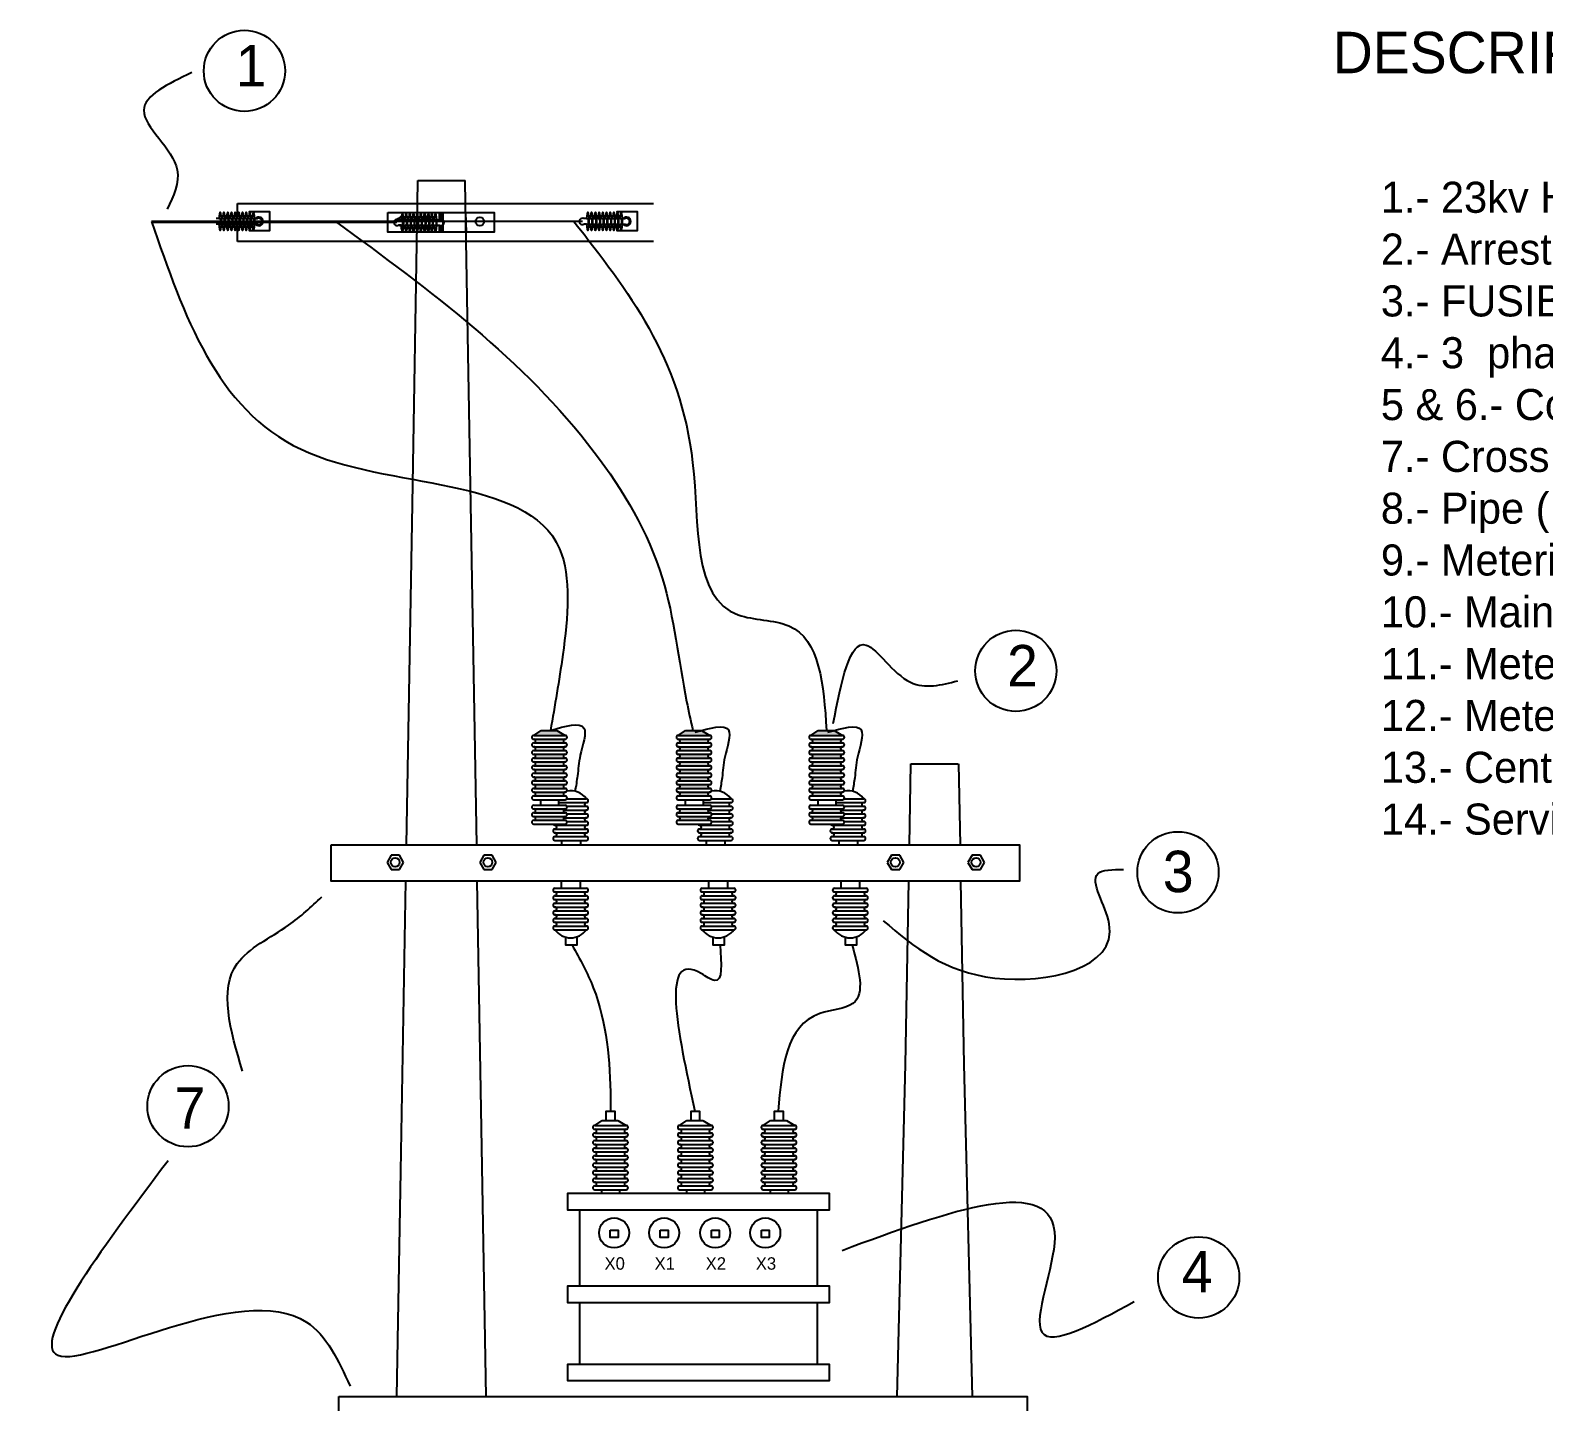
# Model space of a CAD drawing. Header units: inches. Extents: x 27.1 to 125.6, y 4.1 to 75.5.
# Drawn here: x 27.14 to 63.65, y 34.32 to 67.41 of the extents above; entities that cross this region are included whole.
import ezdxf

# ---------------------------------------------------------------- set-up
doc = ezdxf.new("R2010")
doc.units = ezdxf.units.IN
doc.header["$MEASUREMENT"] = 0
doc.linetypes.add('ACAD_ISO07W100', pattern=[3, 0, -3])
doc.layers.add('COTA', color=8, linetype='Continuous')
doc.layers.add('lineas baja tensión', color=80, linetype='ACAD_ISO07W100')
doc.styles.add('fran', font='comic.ttf', dxfattribs={"height": 0.4})

msp = doc.modelspace()

# ---------------------------------------------------------------- hatches: boundary and pattern name
at = {"layer": 'lineas baja tensión', "linetype": 'Continuous'}
h = msp.add_hatch(color=0, dxfattribs=at)
h.paths.add_polyline_path([(40.042, 50.302), (39.281, 50.302, -1), (39.281, 50.211), (40.042, 50.211, -1)])
h.paths.add_polyline_path([(39.84, 50.515), (39.458, 50.515), (39.281, 50.393), (40.042, 50.393)])
h = msp.add_hatch(color=0, dxfattribs=at)
h.paths.add_polyline_path([(43.529, 50.302), (42.768, 50.302, -1), (42.768, 50.211), (43.529, 50.211, -1)])
h.paths.add_polyline_path([(43.328, 50.515), (42.946, 50.515), (42.768, 50.393), (43.529, 50.393)])
h = msp.add_hatch(color=0, dxfattribs=at)
h.paths.add_polyline_path([(46.73, 50.302), (45.969, 50.302, -1), (45.969, 50.211), (46.73, 50.211, -1)])
h.paths.add_polyline_path([(46.528, 50.515), (46.147, 50.515), (45.969, 50.393), (46.73, 50.393)])
h = msp.add_hatch(color=0, dxfattribs=at)
h.paths.add_polyline_path([(40.042, 49.024), (39.281, 49.024, -1), (39.281, 48.933), (40.042, 48.933, -1)])
h.paths.add_polyline_path([(40.042, 49.207), (39.281, 49.207, -1), (39.281, 49.116), (40.042, 49.116, -1)])
h.paths.add_polyline_path([(40.042, 49.389), (39.281, 49.389, -1), (39.281, 49.298), (40.042, 49.298, -1)])
h.paths.add_polyline_path([(40.042, 49.572), (39.281, 49.572, -1), (39.281, 49.481), (40.042, 49.481, -1)])
h.paths.add_polyline_path([(40.042, 49.754), (39.281, 49.754, -1), (39.281, 49.663), (40.042, 49.663, -1)])
h.paths.add_polyline_path([(40.042, 49.937), (39.281, 49.937, -1), (39.281, 49.846), (40.042, 49.846, -1)])
h.paths.add_polyline_path([(40.042, 50.119), (39.281, 50.119, -1), (39.281, 50.028), (40.042, 50.028, -1)])
h.paths.add_polyline_path([(40.042, 48.618), (39.281, 48.618, -1), (39.281, 48.527), (40.042, 48.527, -1)])
h.paths.add_polyline_path([(40.042, 48.436), (39.281, 48.436, -1), (39.281, 48.345), (40.042, 48.345, -1)])
h = msp.add_hatch(color=0, dxfattribs=at)
h.paths.add_polyline_path([(43.529, 49.024), (42.768, 49.024, -1), (42.768, 48.933), (43.529, 48.933, -1)])
h.paths.add_polyline_path([(43.529, 49.207), (42.768, 49.207, -1), (42.768, 49.116), (43.529, 49.116, -1)])
h.paths.add_polyline_path([(43.529, 49.389), (42.768, 49.389, -1), (42.768, 49.298), (43.529, 49.298, -1)])
h.paths.add_polyline_path([(43.529, 49.572), (42.768, 49.572, -1), (42.768, 49.481), (43.529, 49.481, -1)])
h.paths.add_polyline_path([(43.529, 49.754), (42.768, 49.754, -1), (42.768, 49.663), (43.529, 49.663, -1)])
h.paths.add_polyline_path([(43.529, 49.937), (42.768, 49.937, -1), (42.768, 49.846), (43.529, 49.846, -1)])
h.paths.add_polyline_path([(43.529, 50.119), (42.768, 50.119, -1), (42.768, 50.028), (43.529, 50.028, -1)])
h.paths.add_polyline_path([(43.529, 48.618), (42.768, 48.618, -1), (42.768, 48.527), (43.529, 48.527, -1)])
h.paths.add_polyline_path([(43.529, 48.436), (42.768, 48.436, -1), (42.768, 48.345), (43.529, 48.345, -1)])
h = msp.add_hatch(color=0, dxfattribs=at)
h.paths.add_polyline_path([(46.73, 49.024), (45.969, 49.024, -1), (45.969, 48.933), (46.73, 48.933, -1)])
h.paths.add_polyline_path([(46.73, 49.207), (45.969, 49.207, -1), (45.969, 49.116), (46.73, 49.116, -1)])
h.paths.add_polyline_path([(46.73, 49.389), (45.969, 49.389, -1), (45.969, 49.298), (46.73, 49.298, -1)])
h.paths.add_polyline_path([(46.73, 49.572), (45.969, 49.572, -1), (45.969, 49.481), (46.73, 49.481, -1)])
h.paths.add_polyline_path([(46.73, 49.754), (45.969, 49.754, -1), (45.969, 49.663), (46.73, 49.663, -1)])
h.paths.add_polyline_path([(46.73, 49.937), (45.969, 49.937, -1), (45.969, 49.846), (46.73, 49.846, -1)])
h.paths.add_polyline_path([(46.73, 50.119), (45.969, 50.119, -1), (45.969, 50.028), (46.73, 50.028, -1)])
h.paths.add_polyline_path([(46.73, 48.618), (45.969, 48.618, -1), (45.969, 48.527), (46.73, 48.527, -1)])
h.paths.add_polyline_path([(46.73, 48.436), (45.969, 48.436, -1), (45.969, 48.345), (46.73, 48.345, -1)])

# ---------------------------------------------------------------- linework, layer by layer
at = {"layer": 'COTA', "color": 0, "linetype": 'Continuous'}
for centre in [(32.302, 66.427), (50.913, 51.951), (54.825, 47.09), (30.941, 41.446), (55.323, 37.315)]:
    msp.add_circle(centre, 0.98, dxfattribs=at)
for points in [[(31.031, 66.386), (29.874, 65.475), (30.681, 64.038), (30.435, 63.091)], [(46.508, 50.677), (47.302, 52.573), (48.371, 51.676), (49.51, 51.711)], [(47.716, 45.919), (50.407, 44.54), (53.166, 45.85), (52.89, 47.057), (53.511, 47.16)], [(32.254, 42.294), (32.13, 44.888), (33.367, 45.815), (34.17, 46.495)], [(30.461, 40.132), (27.803, 35.437), (33.799, 36.24), (34.85, 34.695)], [(46.72, 37.969), (51.851, 38.278), (51.542, 35.993), (53.768, 36.734)]]:
    msp.add_spline(points, degree=3, dxfattribs=at)
at = {"layer": 'lineas baja tensión', "color": 0, "linetype": 'Continuous'}
for p, q in [((36.478, 63.223), (36.488, 63.781)), ((36.478, 63.223), (36.488, 63.781)), ((36.488, 63.781), (37.629, 63.781)), ((37.638, 63.223), (37.629, 63.781)), ((37.638, 63.223), (37.629, 63.781)), ((32.131, 63.223), (42.171, 63.223)), ((32.131, 62.862), (32.131, 63.223)), ((36.353, 55.969), (36.478, 63.223)), ((37.764, 55.969), (37.638, 63.223)), ((31.687, 62.862), (31.623, 62.862)), ((31.687, 62.862), (31.73, 62.862)), ((31.75, 62.862), (31.82, 62.862)), ((31.839, 62.862), (31.918, 62.862)), ((31.93, 62.862), (32.008, 62.862)), ((32.019, 62.862), (32.092, 62.862)), ((32.108, 62.862), (32.181, 62.862)), ((32.197, 62.862), (32.274, 62.862)), ((32.288, 62.862), (32.364, 62.862)), ((32.377, 62.862), (32.448, 62.862)), ((32.461, 62.862), (32.537, 62.862)), ((32.55, 62.862), (32.614, 62.862)), ((36.082, 62.835), (36.018, 62.835)), ((36.082, 62.835), (36.125, 62.835)), ((36.144, 62.835), (36.214, 62.835)), ((36.233, 62.835), (36.313, 62.835)), ((36.324, 62.835), (36.402, 62.835)), ((36.413, 62.835), (36.486, 62.835)), ((36.471, 62.835), (36.469, 62.703)), ((36.474, 63.006), (36.474, 62.984)), ((36.502, 62.835), (36.576, 62.835)), ((36.591, 62.835), (36.669, 62.835)), ((36.682, 62.835), (36.758, 62.835)), ((36.771, 62.835), (36.843, 62.835)), ((36.856, 62.835), (36.932, 62.835)), ((36.945, 62.835), (37.009, 62.835)), ((36.999, 63.006), (36.999, 62.835)), ((37.045, 63.006), (37.045, 62.845)), ((37.09, 63.006), (37.09, 62.535)), ((37.635, 63.006), (37.648, 62.535)), ((40.558, 62.862), (40.494, 62.862)), ((40.558, 62.862), (40.6, 62.862)), ((40.62, 62.862), (40.69, 62.862)), ((40.709, 62.862), (40.788, 62.862)), ((40.8, 62.862), (40.878, 62.862)), ((40.889, 62.862), (40.962, 62.862)), ((40.978, 62.862), (41.052, 62.862)), ((41.067, 62.862), (41.144, 62.862)), ((41.158, 62.862), (41.234, 62.862)), ((41.247, 62.862), (41.318, 62.862)), ((41.331, 62.862), (41.408, 62.862)), ((41.42, 62.862), (41.484, 62.862)), ((35.983, 62.769), (30.059, 62.769)), ((40.459, 62.795), (30.06, 62.795)), ((31.687, 62.729), (31.623, 62.729)), ((31.687, 62.729), (31.729, 62.729)), ((31.75, 62.729), (31.819, 62.729)), ((31.839, 62.729), (31.917, 62.729)), ((31.93, 62.729), (32.007, 62.729)), ((32.019, 62.729), (32.091, 62.729)), ((32.108, 62.729), (32.181, 62.729)), ((32.131, 62.31), (32.134, 62.729)), ((32.197, 62.729), (32.273, 62.729)), ((32.288, 62.729), (32.363, 62.729)), ((32.377, 62.729), (32.447, 62.729)), ((32.461, 62.729), (32.537, 62.729)), ((32.55, 62.729), (32.614, 62.729)), ((36.082, 62.703), (36.018, 62.703)), ((36.082, 62.703), (36.124, 62.703)), ((36.144, 62.703), (36.213, 62.703)), ((36.233, 62.703), (36.312, 62.703)), ((36.324, 62.703), (36.401, 62.703)), ((36.413, 62.703), (36.486, 62.703)), ((36.467, 62.554), (36.466, 62.535)), ((36.502, 62.703), (36.575, 62.703)), ((36.591, 62.703), (36.668, 62.703)), ((36.682, 62.703), (36.757, 62.703)), ((36.771, 62.703), (36.842, 62.703)), ((36.856, 62.703), (36.931, 62.703)), ((36.945, 62.703), (37.009, 62.703)), ((36.999, 62.703), (36.999, 62.535)), ((37.045, 62.693), (37.045, 62.535)), ((40.557, 62.729), (40.494, 62.729)), ((40.557, 62.729), (40.599, 62.729)), ((40.62, 62.729), (40.689, 62.729)), ((40.709, 62.729), (40.788, 62.729)), ((40.8, 62.729), (40.877, 62.729)), ((40.889, 62.729), (40.961, 62.729)), ((40.978, 62.729), (41.051, 62.729)), ((41.067, 62.729), (41.144, 62.729)), ((41.158, 62.729), (41.233, 62.729)), ((41.247, 62.729), (41.317, 62.729)), ((41.331, 62.729), (41.407, 62.729)), ((41.42, 62.729), (41.484, 62.729)), ((42.171, 62.31), (32.131, 62.31)), ((36.21, 47.75), (36.353, 55.969)), ((37.906, 47.75), (37.764, 55.969)), ((39.281, 50.393), (39.458, 50.515)), ((39.281, 50.393), (40.042, 50.393)), ((39.458, 50.515), (39.84, 50.515)), ((39.84, 50.515), (40.042, 50.393)), ((42.768, 50.393), (42.946, 50.515)), ((42.768, 50.393), (43.529, 50.393)), ((42.946, 50.515), (43.328, 50.515)), ((43.328, 50.515), (43.529, 50.393)), ((45.969, 50.393), (46.147, 50.515)), ((45.969, 50.393), (46.73, 50.393)), ((46.147, 50.515), (46.528, 50.515)), ((46.528, 50.515), (46.73, 50.393)), ((39.281, 50.302), (40.042, 50.302)), ((39.281, 50.211), (40.042, 50.211)), ((39.281, 50.119), (40.042, 50.119)), ((39.281, 50.028), (40.042, 50.028)), ((42.768, 50.302), (43.529, 50.302)), ((42.768, 50.211), (43.529, 50.211)), ((42.768, 50.119), (43.529, 50.119)), ((42.768, 50.028), (43.529, 50.028)), ((45.969, 50.302), (46.73, 50.302)), ((45.969, 50.211), (46.73, 50.211)), ((45.969, 50.119), (46.73, 50.119)), ((45.969, 50.028), (46.73, 50.028)), ((39.281, 49.937), (40.042, 49.937)), ((39.281, 49.846), (40.042, 49.846)), ((39.281, 49.754), (40.042, 49.754)), ((39.281, 49.663), (40.042, 49.663)), ((42.768, 49.937), (43.529, 49.937)), ((42.768, 49.846), (43.529, 49.846)), ((42.768, 49.754), (43.529, 49.754)), ((42.768, 49.663), (43.529, 49.663)), ((45.969, 49.937), (46.73, 49.937)), ((45.969, 49.846), (46.73, 49.846)), ((45.969, 49.754), (46.73, 49.754)), ((45.969, 49.663), (46.73, 49.663)), ((48.347, 47.75), (48.381, 49.708)), ((48.381, 49.708), (49.522, 49.708)), ((49.575, 47.75), (49.541, 49.708)), ((39.281, 49.572), (40.042, 49.572)), ((39.281, 49.481), (40.042, 49.481)), ((39.281, 49.389), (40.042, 49.389)), ((39.281, 49.298), (40.042, 49.298)), ((42.768, 49.572), (43.529, 49.572)), ((42.768, 49.481), (43.529, 49.481)), ((42.768, 49.389), (43.529, 49.389)), ((42.768, 49.298), (43.529, 49.298)), ((45.969, 49.572), (46.73, 49.572)), ((45.969, 49.481), (46.73, 49.481)), ((45.969, 49.389), (46.73, 49.389)), ((45.969, 49.298), (46.73, 49.298)), ((39.281, 49.207), (40.042, 49.207)), ((39.281, 49.116), (40.042, 49.116)), ((39.281, 49.024), (40.042, 49.024)), ((39.281, 48.933), (40.042, 48.933)), ((42.768, 49.207), (43.529, 49.207)), ((42.768, 49.116), (43.529, 49.116)), ((42.768, 49.024), (43.529, 49.024)), ((42.768, 48.933), (43.529, 48.933)), ((45.969, 49.207), (46.73, 49.207)), ((45.969, 49.116), (46.73, 49.116)), ((45.969, 49.024), (46.73, 49.024)), ((45.969, 48.933), (46.73, 48.933)), ((39.281, 48.842), (40.042, 48.842)), ((39.281, 48.71), (40.042, 48.71)), ((39.281, 48.618), (40.042, 48.618)), ((39.456, 48.71), (39.456, 48.842)), ((39.89, 48.71), (39.89, 48.842)), ((39.89, 48.773), (40.553, 48.773)), ((40, 48.59), (40.553, 48.59)), ((40.081, 48.864), (40.553, 48.864)), ((40.084, 48.682), (40.553, 48.682)), ((42.768, 48.842), (43.529, 48.842)), ((42.768, 48.71), (43.529, 48.71)), ((42.768, 48.618), (43.529, 48.618)), ((42.943, 48.71), (42.943, 48.842)), ((43.377, 48.71), (43.377, 48.842)), ((43.377, 48.773), (44.041, 48.773)), ((43.487, 48.59), (44.041, 48.59)), ((43.568, 48.864), (44.041, 48.864)), ((43.571, 48.682), (44.041, 48.682)), ((45.969, 48.842), (46.73, 48.842)), ((45.969, 48.71), (46.73, 48.71)), ((45.969, 48.618), (46.73, 48.618)), ((46.144, 48.71), (46.144, 48.842)), ((46.578, 48.71), (46.578, 48.842)), ((46.578, 48.773), (47.242, 48.773)), ((46.688, 48.59), (47.242, 48.59)), ((46.769, 48.864), (47.242, 48.864)), ((46.772, 48.682), (47.242, 48.682)), ((39.281, 48.527), (40.042, 48.527)), ((39.281, 48.436), (40.042, 48.436)), ((39.281, 48.345), (40.042, 48.345)), ((39.281, 48.253), (40.042, 48.253)), ((39.793, 48.225), (40.553, 48.225)), ((40, 48.408), (40.553, 48.408)), ((40.084, 48.499), (40.553, 48.499)), ((40.084, 48.317), (40.553, 48.317)), ((42.768, 48.527), (43.529, 48.527)), ((42.768, 48.436), (43.529, 48.436)), ((42.768, 48.345), (43.529, 48.345)), ((42.768, 48.253), (43.529, 48.253)), ((43.28, 48.225), (44.041, 48.225)), ((43.487, 48.408), (44.041, 48.408)), ((43.571, 48.499), (44.041, 48.499)), ((43.571, 48.317), (44.041, 48.317)), ((45.969, 48.527), (46.73, 48.527)), ((45.969, 48.436), (46.73, 48.436)), ((45.969, 48.345), (46.73, 48.345)), ((45.969, 48.253), (46.73, 48.253)), ((46.481, 48.225), (47.242, 48.225)), ((46.688, 48.408), (47.242, 48.408)), ((46.772, 48.499), (47.242, 48.499)), ((46.772, 48.317), (47.242, 48.317)), ((39.793, 48.134), (40.553, 48.134)), ((39.793, 48.043), (40.553, 48.043)), ((39.793, 47.952), (40.553, 47.952)), ((39.793, 47.86), (40.553, 47.86)), ((39.954, 47.86), (39.954, 47.75)), ((40.407, 47.86), (40.407, 47.75)), ((43.28, 48.134), (44.041, 48.134)), ((43.28, 48.043), (44.041, 48.043)), ((43.28, 47.952), (44.041, 47.952)), ((43.28, 47.86), (44.041, 47.86)), ((43.441, 47.86), (43.441, 47.75)), ((43.894, 47.86), (43.894, 47.75)), ((46.481, 48.134), (47.242, 48.134)), ((46.481, 48.043), (47.242, 48.043)), ((46.481, 47.952), (47.242, 47.952)), ((46.481, 47.86), (47.242, 47.86)), ((46.642, 47.86), (46.642, 47.75)), ((47.095, 47.86), (47.095, 47.75)), ((35.843, 47.504), (35.743, 47.33)), ((36.043, 47.504), (35.843, 47.504)), ((36.143, 47.33), (36.043, 47.504)), ((38.079, 47.504), (37.979, 47.33)), ((38.279, 47.504), (38.079, 47.504)), ((38.379, 47.33), (38.279, 47.504)), ((47.911, 47.504), (47.811, 47.33)), ((48.111, 47.504), (47.911, 47.504)), ((48.211, 47.33), (48.111, 47.504)), ((49.858, 47.504), (49.758, 47.33)), ((50.058, 47.504), (49.858, 47.504)), ((50.158, 47.33), (50.058, 47.504)), ((35.743, 47.33), (35.843, 47.157)), ((35.843, 47.157), (36.043, 47.157)), ((36.043, 47.157), (36.143, 47.33)), ((37.979, 47.33), (38.079, 47.157)), ((38.079, 47.157), (38.279, 47.157)), ((38.279, 47.157), (38.379, 47.33)), ((47.811, 47.33), (47.911, 47.157)), ((47.911, 47.157), (48.111, 47.157)), ((48.111, 47.157), (48.211, 47.33)), ((49.758, 47.33), (49.858, 47.157)), ((49.858, 47.157), (50.058, 47.157)), ((50.058, 47.157), (50.158, 47.33)), ((36.074, 39.876), (36.195, 46.877)), ((38, 42.3), (37.921, 46.877)), ((39.954, 46.707), (39.954, 46.877)), ((40.407, 46.707), (40.407, 46.877)), ((43.51, 46.707), (43.51, 46.877)), ((43.964, 46.707), (43.964, 46.877)), ((46.7, 46.707), (46.7, 46.877)), ((47.153, 46.707), (47.153, 46.877)), ((48.255, 42.455), (48.332, 46.877)), ((49.666, 42.455), (49.59, 46.877)), ((39.793, 46.707), (40.553, 46.707)), ((39.793, 46.615), (40.553, 46.615)), ((39.793, 46.524), (40.553, 46.524)), ((39.793, 46.433), (40.553, 46.433)), ((43.349, 46.707), (44.11, 46.707)), ((43.349, 46.615), (44.11, 46.615)), ((43.349, 46.524), (44.11, 46.524)), ((43.349, 46.433), (44.11, 46.433)), ((46.539, 46.707), (47.3, 46.707)), ((46.539, 46.615), (47.3, 46.615)), ((46.539, 46.524), (47.3, 46.524)), ((46.539, 46.433), (47.3, 46.433)), ((39.793, 46.342), (40.553, 46.342)), ((39.793, 46.25), (40.553, 46.25)), ((39.793, 46.159), (40.553, 46.159)), ((39.793, 46.068), (40.553, 46.068)), ((43.349, 46.342), (44.11, 46.342)), ((43.349, 46.25), (44.11, 46.25)), ((43.349, 46.159), (44.11, 46.159)), ((43.349, 46.068), (44.11, 46.068)), ((46.539, 46.342), (47.3, 46.342)), ((46.539, 46.25), (47.3, 46.25)), ((46.539, 46.159), (47.3, 46.159)), ((46.539, 46.068), (47.3, 46.068)), ((39.793, 45.977), (40.553, 45.977)), ((39.793, 45.885), (40.553, 45.885)), ((39.793, 45.794), (40.553, 45.794)), ((39.793, 45.703), (40.553, 45.703)), ((43.349, 45.977), (44.11, 45.977)), ((43.349, 45.885), (44.11, 45.885)), ((43.349, 45.794), (44.11, 45.794)), ((43.349, 45.703), (44.11, 45.703)), ((46.539, 45.977), (47.3, 45.977)), ((46.539, 45.885), (47.3, 45.885)), ((46.539, 45.794), (47.3, 45.794)), ((46.539, 45.703), (47.3, 45.703)), ((48.053, 34.439), (48.255, 42.455)), ((49.867, 34.439), (49.666, 42.455)), ((38.136, 34.439), (38, 42.3)), ((40.753, 40.982), (40.931, 41.104)), ((40.753, 40.982), (41.514, 40.982)), ((40.931, 41.104), (41.313, 41.104)), ((41.313, 41.104), (41.514, 40.982)), ((42.801, 40.982), (42.979, 41.104)), ((42.801, 40.982), (43.562, 40.982)), ((42.979, 41.104), (43.361, 41.104)), ((43.361, 41.104), (43.562, 40.982)), ((44.818, 40.982), (44.996, 41.104)), ((44.818, 40.982), (45.579, 40.982)), ((44.996, 41.104), (45.378, 41.104)), ((45.378, 41.104), (45.579, 40.982)), ((40.753, 40.891), (41.514, 40.891)), ((40.753, 40.8), (41.514, 40.8)), ((40.753, 40.709), (41.514, 40.709)), ((40.753, 40.617), (41.514, 40.617)), ((42.801, 40.891), (43.562, 40.891)), ((42.801, 40.8), (43.562, 40.8)), ((42.801, 40.709), (43.562, 40.709)), ((42.801, 40.617), (43.562, 40.617)), ((44.818, 40.891), (45.579, 40.891)), ((44.818, 40.8), (45.579, 40.8)), ((44.818, 40.709), (45.579, 40.709)), ((44.818, 40.617), (45.579, 40.617)), ((40.753, 40.526), (41.514, 40.526)), ((40.753, 40.435), (41.514, 40.435)), ((40.753, 40.344), (41.514, 40.344)), ((40.753, 40.252), (41.514, 40.252)), ((42.801, 40.526), (43.562, 40.526)), ((42.801, 40.435), (43.562, 40.435)), ((42.801, 40.344), (43.562, 40.344)), ((42.801, 40.252), (43.562, 40.252)), ((44.818, 40.526), (45.579, 40.526)), ((44.818, 40.435), (45.579, 40.435)), ((44.818, 40.344), (45.579, 40.344)), ((44.818, 40.252), (45.579, 40.252)), ((35.98, 34.439), (36.074, 39.876)), ((40.753, 40.161), (41.514, 40.161)), ((40.753, 40.07), (41.514, 40.07)), ((40.753, 39.979), (41.514, 39.979)), ((40.753, 39.887), (41.514, 39.887)), ((42.801, 40.161), (43.562, 40.161)), ((42.801, 40.07), (43.562, 40.07)), ((42.801, 39.979), (43.562, 39.979)), ((42.801, 39.887), (43.562, 39.887)), ((44.818, 40.161), (45.579, 40.161)), ((44.818, 40.07), (45.579, 40.07)), ((44.818, 39.979), (45.579, 39.979)), ((44.818, 39.887), (45.579, 39.887)), ((40.753, 39.796), (41.514, 39.796)), ((40.753, 39.705), (41.514, 39.705)), ((40.753, 39.614), (41.514, 39.614)), ((40.753, 39.522), (41.514, 39.522)), ((42.801, 39.796), (43.562, 39.796)), ((42.801, 39.705), (43.562, 39.705)), ((42.801, 39.614), (43.562, 39.614)), ((42.801, 39.522), (43.562, 39.522)), ((44.818, 39.796), (45.579, 39.796)), ((44.818, 39.705), (45.579, 39.705)), ((44.818, 39.614), (45.579, 39.614)), ((44.818, 39.522), (45.579, 39.522)), ((40.753, 39.431), (41.514, 39.431)), ((40.928, 39.345), (40.928, 39.431)), ((41.362, 39.345), (41.362, 39.431)), ((42.801, 39.431), (43.562, 39.431)), ((42.976, 39.345), (42.976, 39.431)), ((43.41, 39.345), (43.41, 39.431)), ((44.818, 39.431), (45.579, 39.431)), ((44.993, 39.345), (44.993, 39.431)), ((45.427, 39.345), (45.427, 39.431)), ((40.391, 37.112), (40.391, 38.939)), ((46.125, 37.112), (46.125, 38.939)), ((40.391, 35.225), (40.391, 36.706)), ((46.125, 35.225), (46.125, 36.706))]:
    msp.add_line(p, q, dxfattribs=at)
for points in [[(32.423, 63.006), (32.423, 63.036), (32.906, 63.036), (32.906, 62.564), (32.423, 62.564), (32.423, 62.584)], [(41.293, 63.006), (41.293, 63.036), (41.776, 63.036), (41.776, 62.564), (41.293, 62.564), (41.293, 62.584)], [(40.319, 45.531), (40.319, 45.531), (40.319, 45.332), (40.054, 45.332), (40.054, 45.523)], [(43.875, 45.531), (43.875, 45.531), (43.875, 45.332), (43.611, 45.332), (43.611, 45.523)], [(47.065, 45.531), (47.065, 45.531), (47.065, 45.332), (46.8, 45.332), (46.8, 45.523)], [(41.029, 41.104), (41.029, 41.331), (41.237, 41.331), (41.237, 41.104)], [(43.077, 41.104), (43.077, 41.331), (43.285, 41.331), (43.285, 41.104)], [(45.093, 41.104), (45.093, 41.331), (45.302, 41.331), (45.302, 41.104)], [(45.075, 38.939), (40.107, 38.939), (40.107, 39.345), (45.068, 39.345)], [(45.068, 39.345), (46.41, 39.345), (46.41, 38.939), (45.075, 38.939)], [(45.114, 36.706), (40.107, 36.706), (40.107, 37.112), (45.107, 37.112)], [(45.107, 37.112), (46.41, 37.112), (46.41, 36.706), (45.114, 36.706)], [(45.146, 34.82), (40.107, 34.82), (40.107, 35.225), (45.139, 35.225)], [(45.139, 35.225), (46.41, 35.225), (46.41, 34.82), (45.146, 34.82)]]:
    msp.add_lwpolyline(points, dxfattribs=at)
for points in [[(35.762, 63.006), (38.328, 63.006), (38.328, 62.535), (35.762, 62.535)], [(34.397, 47.75), (51, 47.75), (51, 46.877), (34.397, 46.877)], [(41.128, 38.456), (41.316, 38.456), (41.316, 38.275), (41.128, 38.275)], [(42.336, 38.456), (42.524, 38.456), (42.524, 38.275), (42.336, 38.275)], [(43.569, 38.456), (43.757, 38.456), (43.757, 38.275), (43.569, 38.275)], [(44.777, 38.456), (44.965, 38.456), (44.965, 38.275), (44.777, 38.275)], [(34.582, 34.439), (51.185, 34.439), (51.185, 33.567), (34.582, 33.567)]]:
    msp.add_lwpolyline(points, close=True, dxfattribs=at)
for centre, radius in [((37.98, 62.795), 0.104), ((35.939, 47.329), 0.108), ((38.175, 47.329), 0.108), ((48.007, 47.329), 0.108), ((49.954, 47.329), 0.108), ((41.22, 38.389), 0.362), ((42.428, 38.389), 0.362), ((43.661, 38.389), 0.362), ((44.869, 38.389), 0.362)]:
    msp.add_circle(centre, radius, dxfattribs=at)
for centre, radius, start, end in [((32.651, 62.795), 0.104, 162.9263, 179.0973), ((32.651, 62.795), 0.104, 219.6827, 140.3173), ((32.651, 62.795), 0.0758, 241.0558, 118.9442), ((35.983, 62.769), 0.0749, 62.3086, 297.6914), ((36.091, 62.795), 0.104, 92.1766, 153.222), ((37.045, 62.769), 0.0758, 241.0558, 118.9442), ((40.459, 62.795), 0.0749, 62.3086, 297.6914), ((41.521, 62.795), 0.104, 162.9263, 179.0973), ((41.521, 62.795), 0.104, 219.6827, 140.3173), ((41.521, 62.795), 0.0758, 241.0558, 118.9442), ((36.091, 62.795), 0.104, 243.4517, 265.2955), ((39.281, 50.347), 0.0456, 90, 270), ((40.042, 50.347), 0.0456, 270, 90), ((42.768, 50.347), 0.0456, 90, 270), ((43.529, 50.347), 0.0456, 270, 90), ((45.969, 50.347), 0.0456, 90, 270), ((46.73, 50.347), 0.0456, 270, 90), ((39.281, 50.165), 0.0456, 90, 270), ((39.281, 49.982), 0.0456, 90, 270), ((39.281, 50.256), 0.0456, 270, 90), ((39.281, 50.074), 0.0456, 270, 90), ((40.042, 50.256), 0.0456, 90, 270), ((40.042, 50.074), 0.0456, 90, 270), ((40.042, 50.165), 0.0456, 270, 90), ((40.042, 49.982), 0.0456, 270, 90), ((42.768, 50.165), 0.0456, 90, 270), ((42.768, 49.982), 0.0456, 90, 270), ((42.768, 50.256), 0.0456, 270, 90), ((42.768, 50.074), 0.0456, 270, 90), ((43.529, 50.256), 0.0456, 90, 270), ((43.529, 50.074), 0.0456, 90, 270), ((43.529, 50.165), 0.0456, 270, 90), ((43.529, 49.982), 0.0456, 270, 90), ((45.969, 50.165), 0.0456, 90, 270), ((45.969, 49.982), 0.0456, 90, 270), ((45.969, 50.256), 0.0456, 270, 90), ((45.969, 50.074), 0.0456, 270, 90), ((46.73, 50.256), 0.0456, 90, 270), ((46.73, 50.074), 0.0456, 90, 270), ((46.73, 50.165), 0.0456, 270, 90), ((46.73, 49.982), 0.0456, 270, 90), ((39.281, 49.8), 0.0456, 90, 270), ((39.281, 49.617), 0.0456, 90, 270), ((39.281, 49.891), 0.0456, 270, 90), ((39.281, 49.709), 0.0456, 270, 90), ((40.042, 49.891), 0.0456, 90, 270), ((40.042, 49.709), 0.0456, 90, 270), ((40.042, 49.8), 0.0456, 270, 90), ((40.042, 49.617), 0.0456, 270, 90), ((42.768, 49.8), 0.0456, 90, 270), ((42.768, 49.617), 0.0456, 90, 270), ((42.768, 49.891), 0.0456, 270, 90), ((42.768, 49.709), 0.0456, 270, 90), ((43.529, 49.891), 0.0456, 90, 270), ((43.529, 49.709), 0.0456, 90, 270), ((43.529, 49.8), 0.0456, 270, 90), ((43.529, 49.617), 0.0456, 270, 90), ((45.969, 49.8), 0.0456, 90, 270), ((45.969, 49.617), 0.0456, 90, 270), ((45.969, 49.891), 0.0456, 270, 90), ((45.969, 49.709), 0.0456, 270, 90), ((46.73, 49.891), 0.0456, 90, 270), ((46.73, 49.709), 0.0456, 90, 270), ((46.73, 49.8), 0.0456, 270, 90), ((46.73, 49.617), 0.0456, 270, 90), ((39.281, 49.435), 0.0456, 90, 270), ((39.281, 49.252), 0.0456, 90, 270), ((39.281, 49.526), 0.0456, 270, 90), ((39.281, 49.344), 0.0456, 270, 90), ((40.042, 49.526), 0.0456, 90, 270), ((40.042, 49.344), 0.0456, 90, 270), ((40.042, 49.435), 0.0456, 270, 90), ((40.042, 49.252), 0.0456, 270, 90), ((42.768, 49.435), 0.0456, 90, 270), ((42.768, 49.252), 0.0456, 90, 270), ((42.768, 49.526), 0.0456, 270, 90), ((42.768, 49.344), 0.0456, 270, 90), ((43.529, 49.526), 0.0456, 90, 270), ((43.529, 49.344), 0.0456, 90, 270), ((43.529, 49.435), 0.0456, 270, 90), ((43.529, 49.252), 0.0456, 270, 90), ((45.969, 49.435), 0.0456, 90, 270), ((45.969, 49.252), 0.0456, 90, 270), ((45.969, 49.526), 0.0456, 270, 90), ((45.969, 49.344), 0.0456, 270, 90), ((46.73, 49.526), 0.0456, 90, 270), ((46.73, 49.344), 0.0456, 90, 270), ((46.73, 49.435), 0.0456, 270, 90), ((46.73, 49.252), 0.0456, 270, 90), ((39.281, 49.07), 0.0456, 90, 270), ((39.281, 48.887), 0.0456, 90, 270), ((39.281, 49.161), 0.0456, 270, 90), ((39.281, 48.979), 0.0456, 270, 90), ((40.042, 49.161), 0.0456, 90, 270), ((40.042, 48.979), 0.0456, 90, 270), ((40.042, 49.07), 0.0456, 270, 90), ((40.042, 48.887), 0.0456, 270, 90), ((40.173, 48.591), 0.468, 35.6452, 101.0738), ((42.768, 49.07), 0.0456, 90, 270), ((42.768, 48.887), 0.0456, 90, 270), ((42.768, 49.161), 0.0456, 270, 90), ((42.768, 48.979), 0.0456, 270, 90), ((43.529, 49.161), 0.0456, 90, 270), ((43.529, 48.979), 0.0456, 90, 270), ((43.529, 49.07), 0.0456, 270, 90), ((43.529, 48.887), 0.0456, 270, 90), ((43.66, 48.591), 0.468, 35.6452, 101.0738), ((45.969, 49.07), 0.0456, 90, 270), ((45.969, 48.887), 0.0456, 90, 270), ((45.969, 49.161), 0.0456, 270, 90), ((45.969, 48.979), 0.0456, 270, 90), ((46.73, 49.161), 0.0456, 90, 270), ((46.73, 48.979), 0.0456, 90, 270), ((46.73, 49.07), 0.0456, 270, 90), ((46.73, 48.887), 0.0456, 270, 90), ((46.861, 48.591), 0.468, 35.6452, 101.0738), ((39.281, 48.664), 0.0456, 90, 270), ((39.281, 48.573), 0.0456, 270, 90), ((40.042, 48.573), 0.0456, 90, 270), ((40.042, 48.664), 0.0456, 270, 90), ((40.553, 48.727), 0.0456, 90, 270), ((40.553, 48.545), 0.0456, 90, 270), ((40.553, 48.818), 0.0456, 270, 90), ((40.553, 48.636), 0.0456, 270, 90), ((42.768, 48.664), 0.0456, 90, 270), ((42.768, 48.573), 0.0456, 270, 90), ((43.529, 48.573), 0.0456, 90, 270), ((43.529, 48.664), 0.0456, 270, 90), ((44.041, 48.727), 0.0456, 90, 270), ((44.041, 48.545), 0.0456, 90, 270), ((44.041, 48.818), 0.0456, 270, 90), ((44.041, 48.636), 0.0456, 270, 90), ((45.969, 48.664), 0.0456, 90, 270), ((45.969, 48.573), 0.0456, 270, 90), ((46.73, 48.573), 0.0456, 90, 270), ((46.73, 48.664), 0.0456, 270, 90), ((47.242, 48.727), 0.0456, 90, 270), ((47.242, 48.545), 0.0456, 90, 270), ((47.242, 48.818), 0.0456, 270, 90), ((47.242, 48.636), 0.0456, 270, 90), ((39.281, 48.482), 0.0456, 90, 270), ((39.281, 48.299), 0.0456, 90, 270), ((39.281, 48.39), 0.0456, 270, 90), ((39.793, 48.271), 0.0456, 202.5977, 270), ((39.793, 48.18), 0.0456, 270, 90), ((40.042, 48.39), 0.0456, 90, 270), ((40.042, 48.482), 0.0456, 270, 90), ((40.042, 48.299), 0.0456, 270, 90), ((40.553, 48.362), 0.0456, 90, 270), ((40.553, 48.18), 0.0456, 90, 270), ((40.553, 48.453), 0.0456, 270, 90), ((40.553, 48.271), 0.0456, 270, 90), ((42.768, 48.482), 0.0456, 90, 270), ((42.768, 48.299), 0.0456, 90, 270), ((42.768, 48.39), 0.0456, 270, 90), ((43.28, 48.271), 0.0456, 202.5977, 270), ((43.28, 48.18), 0.0456, 270, 90), ((43.529, 48.39), 0.0456, 90, 270), ((43.529, 48.482), 0.0456, 270, 90), ((43.529, 48.299), 0.0456, 270, 90), ((44.041, 48.362), 0.0456, 90, 270), ((44.041, 48.18), 0.0456, 90, 270), ((44.041, 48.453), 0.0456, 270, 90), ((44.041, 48.271), 0.0456, 270, 90), ((45.969, 48.482), 0.0456, 90, 270), ((45.969, 48.299), 0.0456, 90, 270), ((45.969, 48.39), 0.0456, 270, 90), ((46.481, 48.271), 0.0456, 202.5977, 270), ((46.481, 48.18), 0.0456, 270, 90), ((46.73, 48.39), 0.0456, 90, 270), ((46.73, 48.482), 0.0456, 270, 90), ((46.73, 48.299), 0.0456, 270, 90), ((47.242, 48.362), 0.0456, 90, 270), ((47.242, 48.18), 0.0456, 90, 270), ((47.242, 48.453), 0.0456, 270, 90), ((47.242, 48.271), 0.0456, 270, 90), ((39.793, 48.088), 0.0456, 90, 270), ((39.793, 47.906), 0.0456, 90, 270), ((39.793, 47.997), 0.0456, 270, 90), ((40.553, 47.997), 0.0456, 90, 270), ((40.553, 48.088), 0.0456, 270, 90), ((40.553, 47.906), 0.0456, 270, 90), ((43.28, 48.088), 0.0456, 90, 270), ((43.28, 47.906), 0.0456, 90, 270), ((43.28, 47.997), 0.0456, 270, 90), ((44.041, 47.997), 0.0456, 90, 270), ((44.041, 48.088), 0.0456, 270, 90), ((44.041, 47.906), 0.0456, 270, 90), ((46.481, 48.088), 0.0456, 90, 270), ((46.481, 47.906), 0.0456, 90, 270), ((46.481, 47.997), 0.0456, 270, 90), ((47.242, 47.997), 0.0456, 90, 270), ((47.242, 48.088), 0.0456, 270, 90), ((47.242, 47.906), 0.0456, 270, 90), ((39.793, 46.661), 0.0456, 90, 270), ((39.793, 46.478), 0.0456, 90, 270), ((39.793, 46.57), 0.0456, 270, 90), ((39.793, 46.387), 0.0456, 270, 90), ((40.553, 46.57), 0.0456, 90, 270), ((40.553, 46.387), 0.0456, 90, 270), ((40.553, 46.661), 0.0456, 270, 90), ((40.553, 46.478), 0.0456, 270, 90), ((43.349, 46.661), 0.0456, 90, 270), ((43.349, 46.478), 0.0456, 90, 270), ((43.349, 46.57), 0.0456, 270, 90), ((43.349, 46.387), 0.0456, 270, 90), ((44.11, 46.57), 0.0456, 90, 270), ((44.11, 46.387), 0.0456, 90, 270), ((44.11, 46.661), 0.0456, 270, 90), ((44.11, 46.478), 0.0456, 270, 90), ((46.539, 46.661), 0.0456, 90, 270), ((46.539, 46.478), 0.0456, 90, 270), ((46.539, 46.57), 0.0456, 270, 90), ((46.539, 46.387), 0.0456, 270, 90), ((47.3, 46.57), 0.0456, 90, 270), ((47.3, 46.387), 0.0456, 90, 270), ((47.3, 46.661), 0.0456, 270, 90), ((47.3, 46.478), 0.0456, 270, 90), ((39.793, 46.296), 0.0456, 90, 270), ((39.793, 46.113), 0.0456, 90, 270), ((39.793, 46.205), 0.0456, 270, 90), ((39.793, 46.022), 0.0456, 270, 90), ((40.553, 46.205), 0.0456, 90, 270), ((40.553, 46.022), 0.0456, 90, 270), ((40.553, 46.296), 0.0456, 270, 90), ((40.553, 46.113), 0.0456, 270, 90), ((43.349, 46.296), 0.0456, 90, 270), ((43.349, 46.113), 0.0456, 90, 270), ((43.349, 46.205), 0.0456, 270, 90), ((43.349, 46.022), 0.0456, 270, 90), ((44.11, 46.205), 0.0456, 90, 270), ((44.11, 46.022), 0.0456, 90, 270), ((44.11, 46.296), 0.0456, 270, 90), ((44.11, 46.113), 0.0456, 270, 90), ((46.539, 46.296), 0.0456, 90, 270), ((46.539, 46.113), 0.0456, 90, 270), ((46.539, 46.205), 0.0456, 270, 90), ((46.539, 46.022), 0.0456, 270, 90), ((47.3, 46.205), 0.0456, 90, 270), ((47.3, 46.022), 0.0456, 90, 270), ((47.3, 46.296), 0.0456, 270, 90), ((47.3, 46.113), 0.0456, 270, 90), ((39.793, 45.931), 0.0456, 90, 270), ((39.793, 45.748), 0.0456, 90, 270), ((39.793, 45.84), 0.0456, 270, 90), ((40.173, 45.976), 0.468, 215.6452, 324.3548), ((40.553, 45.84), 0.0456, 90, 270), ((40.553, 45.931), 0.0456, 270, 90), ((40.553, 45.748), 0.0456, 270, 90), ((43.349, 45.931), 0.0456, 90, 270), ((43.349, 45.748), 0.0456, 90, 270), ((43.349, 45.84), 0.0456, 270, 90), ((43.73, 45.976), 0.468, 215.6452, 324.3548), ((44.11, 45.84), 0.0456, 90, 270), ((44.11, 45.931), 0.0456, 270, 90), ((44.11, 45.748), 0.0456, 270, 90), ((46.539, 45.931), 0.0456, 90, 270), ((46.539, 45.748), 0.0456, 90, 270), ((46.539, 45.84), 0.0456, 270, 90), ((46.919, 45.976), 0.468, 215.6452, 324.3548), ((47.3, 45.84), 0.0456, 90, 270), ((47.3, 45.931), 0.0456, 270, 90), ((47.3, 45.748), 0.0456, 270, 90), ((40.753, 40.937), 0.0456, 90, 270), ((41.514, 40.937), 0.0456, 270, 90), ((42.801, 40.937), 0.0456, 90, 270), ((43.562, 40.937), 0.0456, 270, 90), ((44.818, 40.937), 0.0456, 90, 270), ((45.579, 40.937), 0.0456, 270, 90), ((40.753, 40.754), 0.0456, 90, 270), ((40.753, 40.572), 0.0456, 90, 270), ((40.753, 40.846), 0.0456, 270, 90), ((40.753, 40.663), 0.0456, 270, 90), ((41.514, 40.846), 0.0456, 90, 270), ((41.514, 40.663), 0.0456, 90, 270), ((41.514, 40.754), 0.0456, 270, 90), ((41.514, 40.572), 0.0456, 270, 90), ((42.801, 40.754), 0.0456, 90, 270), ((42.801, 40.572), 0.0456, 90, 270), ((42.801, 40.846), 0.0456, 270, 90), ((42.801, 40.663), 0.0456, 270, 90), ((43.562, 40.846), 0.0456, 90, 270), ((43.562, 40.663), 0.0456, 90, 270), ((43.562, 40.754), 0.0456, 270, 90), ((43.562, 40.572), 0.0456, 270, 90), ((44.818, 40.754), 0.0456, 90, 270), ((44.818, 40.572), 0.0456, 90, 270), ((44.818, 40.846), 0.0456, 270, 90), ((44.818, 40.663), 0.0456, 270, 90), ((45.579, 40.846), 0.0456, 90, 270), ((45.579, 40.663), 0.0456, 90, 270), ((45.579, 40.754), 0.0456, 270, 90), ((45.579, 40.572), 0.0456, 270, 90), ((40.753, 40.389), 0.0456, 90, 270), ((40.753, 40.207), 0.0456, 90, 270), ((40.753, 40.481), 0.0456, 270, 90), ((40.753, 40.298), 0.0456, 270, 90), ((41.514, 40.481), 0.0456, 90, 270), ((41.514, 40.298), 0.0456, 90, 270), ((41.514, 40.389), 0.0456, 270, 90), ((41.514, 40.207), 0.0456, 270, 90), ((42.801, 40.389), 0.0456, 90, 270), ((42.801, 40.207), 0.0456, 90, 270), ((42.801, 40.481), 0.0456, 270, 90), ((42.801, 40.298), 0.0456, 270, 90), ((43.562, 40.481), 0.0456, 90, 270), ((43.562, 40.298), 0.0456, 90, 270), ((43.562, 40.389), 0.0456, 270, 90), ((43.562, 40.207), 0.0456, 270, 90), ((44.818, 40.389), 0.0456, 90, 270), ((44.818, 40.207), 0.0456, 90, 270), ((44.818, 40.481), 0.0456, 270, 90), ((44.818, 40.298), 0.0456, 270, 90), ((45.579, 40.481), 0.0456, 90, 270), ((45.579, 40.298), 0.0456, 90, 270), ((45.579, 40.389), 0.0456, 270, 90), ((45.579, 40.207), 0.0456, 270, 90), ((40.753, 40.024), 0.0456, 90, 270), ((40.753, 39.842), 0.0456, 90, 270), ((40.753, 40.116), 0.0456, 270, 90), ((40.753, 39.933), 0.0456, 270, 90), ((41.514, 40.116), 0.0456, 90, 270), ((41.514, 39.933), 0.0456, 90, 270), ((41.514, 40.024), 0.0456, 270, 90), ((41.514, 39.842), 0.0456, 270, 90), ((42.801, 40.024), 0.0456, 90, 270), ((42.801, 39.842), 0.0456, 90, 270), ((42.801, 40.116), 0.0456, 270, 90), ((42.801, 39.933), 0.0456, 270, 90), ((43.562, 40.116), 0.0456, 90, 270), ((43.562, 39.933), 0.0456, 90, 270), ((43.562, 40.024), 0.0456, 270, 90), ((43.562, 39.842), 0.0456, 270, 90), ((44.818, 40.024), 0.0456, 90, 270), ((44.818, 39.842), 0.0456, 90, 270), ((44.818, 40.116), 0.0456, 270, 90), ((44.818, 39.933), 0.0456, 270, 90), ((45.579, 40.116), 0.0456, 90, 270), ((45.579, 39.933), 0.0456, 90, 270), ((45.579, 40.024), 0.0456, 270, 90), ((45.579, 39.842), 0.0456, 270, 90), ((40.753, 39.659), 0.0456, 90, 270), ((40.753, 39.477), 0.0456, 90, 270), ((40.753, 39.751), 0.0456, 270, 90), ((40.753, 39.568), 0.0456, 270, 90), ((41.514, 39.751), 0.0456, 90, 270), ((41.514, 39.568), 0.0456, 90, 270), ((41.514, 39.659), 0.0456, 270, 90), ((41.514, 39.477), 0.0456, 270, 90), ((42.801, 39.659), 0.0456, 90, 270), ((42.801, 39.477), 0.0456, 90, 270), ((42.801, 39.751), 0.0456, 270, 90), ((42.801, 39.568), 0.0456, 270, 90), ((43.562, 39.751), 0.0456, 90, 270), ((43.562, 39.568), 0.0456, 90, 270), ((43.562, 39.659), 0.0456, 270, 90), ((43.562, 39.477), 0.0456, 270, 90), ((44.818, 39.659), 0.0456, 90, 270), ((44.818, 39.477), 0.0456, 90, 270), ((44.818, 39.751), 0.0456, 270, 90), ((44.818, 39.568), 0.0456, 270, 90), ((45.579, 39.751), 0.0456, 90, 270), ((45.579, 39.568), 0.0456, 90, 270), ((45.579, 39.659), 0.0456, 270, 90), ((45.579, 39.477), 0.0456, 270, 90)]:
    msp.add_arc(centre, radius, start, end, dxfattribs=at)
for centre, major_axis, ratio, start_param, end_param in [((31.719, 62.795), (0, 0.216), 0.151346, 1.880245, 7.539393), ((31.73, 62.795), (0.0004, 0.0664), 0.054937, 3.141593, 6.283856), ((31.807, 62.795), (0, 0.216), 0.151346, 1.880245, 7.539393), ((31.819, 62.795), (0.0004, 0.0664), 0.054937, 3.141593, 6.283856), ((31.899, 62.795), (0, 0.216), 0.151346, 1.880245, 7.539393), ((31.918, 62.795), (0.0004, 0.0664), 0.054937, 3.141593, 6.283856), ((31.988, 62.795), (0, 0.216), 0.151346, 1.880245, 7.539393), ((32.007, 62.795), (0.0004, 0.0664), 0.054937, 3.141593, 6.283856), ((32.077, 62.795), (0, 0.216), 0.151346, 1.880245, 7.539393), ((32.092, 62.795), (0.0004, 0.0664), 0.054937, 3.141593, 6.283856), ((32.165, 62.795), (0, 0.216), 0.151346, 1.880245, 7.539393), ((32.181, 62.795), (0.0004, 0.0664), 0.054937, 3.141593, 6.283856), ((32.257, 62.795), (0, 0.216), 0.151346, 1.880245, 7.539393), ((32.274, 62.795), (0.0004, 0.0664), 0.054937, 3.141593, 6.283856), ((32.346, 62.795), (0, 0.216), 0.151346, 1.880245, 7.539393), ((32.363, 62.795), (0.0004, 0.0664), 0.054937, 3.141593, 6.283856), ((32.43, 62.795), (0, 0.216), 0.151346, 1.880245, 7.539393), ((32.448, 62.795), (0.0004, 0.0664), 0.054937, 3.141593, 6.283856), ((32.519, 62.795), (0, 0.216), 0.151346, 1.880245, 7.539393), ((32.537, 62.795), (0.0004, 0.0664), 0.054937, 3.141593, 6.283856), ((36.113, 62.768), (0, 0.216), 0.151346, 1.880245, 7.539393), ((36.124, 62.769), (0.0004, 0.0664), 0.054937, 3.141593, 6.283856), ((36.202, 62.768), (0, 0.216), 0.151346, 1.880245, 7.539393), ((36.214, 62.769), (0.0004, 0.0664), 0.054937, 3.141593, 6.283856), ((36.293, 62.768), (0, 0.216), 0.151346, 1.880245, 7.539393), ((36.312, 62.769), (0.0004, 0.0664), 0.054937, 3.141593, 6.283856), ((36.382, 62.768), (0, 0.216), 0.151346, 1.880245, 7.539393), ((36.402, 62.769), (0.0004, 0.0664), 0.054937, 3.141593, 6.283856), ((36.471, 62.768), (0, 0.216), 0.151346, 1.880245, 7.539393), ((36.486, 62.769), (0.0004, 0.0664), 0.054937, 3.141593, 6.283856), ((36.56, 62.768), (0, 0.216), 0.151346, 1.880245, 7.539393), ((36.576, 62.769), (0.0004, 0.0664), 0.054937, 3.141593, 6.283856), ((36.651, 62.768), (0, 0.216), 0.151346, 1.880245, 7.539393), ((36.668, 62.769), (0.0004, 0.0664), 0.054937, 3.141593, 6.283856), ((36.74, 62.768), (0, 0.216), 0.151346, 1.880245, 7.539393), ((36.758, 62.769), (0.0004, 0.0664), 0.054937, 3.141593, 6.283856), ((36.825, 62.768), (0, 0.216), 0.151346, 1.880245, 7.539393), ((36.842, 62.769), (0.0004, 0.0664), 0.054937, 3.141593, 6.283856), ((36.913, 62.768), (0, 0.216), 0.151346, 1.880245, 7.539393), ((36.932, 62.769), (0.0004, 0.0664), 0.054937, 3.141593, 6.283856), ((40.589, 62.795), (0, 0.216), 0.151346, 1.880245, 7.539393), ((40.6, 62.795), (0.0004, 0.0664), 0.054937, 3.141593, 6.283856), ((40.678, 62.795), (0, 0.216), 0.151346, 1.880245, 7.539393), ((40.689, 62.795), (0.0004, 0.0664), 0.054937, 3.141593, 6.283856), ((40.769, 62.795), (0, 0.216), 0.151346, 1.880245, 7.539393), ((40.788, 62.795), (0.0004, 0.0664), 0.054937, 3.141593, 6.283856), ((40.858, 62.795), (0, 0.216), 0.151346, 1.880245, 7.539393), ((40.877, 62.795), (0.0004, 0.0664), 0.054937, 3.141593, 6.283856), ((40.947, 62.795), (0, 0.216), 0.151346, 1.880245, 7.539393), ((40.962, 62.795), (0.0004, 0.0664), 0.054937, 3.141593, 6.283856), ((41.036, 62.795), (0, 0.216), 0.151346, 1.880245, 7.539393), ((41.051, 62.795), (0.0004, 0.0664), 0.054937, 3.141593, 6.283856), ((41.127, 62.795), (0, 0.216), 0.151346, 1.880245, 7.539393), ((41.144, 62.795), (0.0004, 0.0664), 0.054937, 3.141593, 6.283856), ((41.216, 62.795), (0, 0.216), 0.151346, 1.880245, 7.539393), ((41.233, 62.795), (0.0004, 0.0664), 0.054937, 3.141593, 6.283856), ((41.3, 62.795), (0, 0.216), 0.151346, 1.880245, 7.539393), ((41.318, 62.795), (0.0004, 0.0664), 0.054937, 3.141593, 6.283856), ((41.389, 62.795), (0, 0.216), 0.151346, 1.880245, 7.539393), ((41.407, 62.795), (0.0004, 0.0664), 0.054937, 3.141593, 6.283856)]:
    msp.add_ellipse(centre, major_axis=major_axis, ratio=ratio, start_param=start_param, end_param=end_param, dxfattribs=at)
for points in [[(30.06, 62.795), (33.668, 57.297), (39.904, 54.898), (39.982, 52.342), (39.686, 50.515)], [(34.496, 62.795), (40.742, 57.23), (42.381, 54.193), (42.97, 51.21), (43.121, 50.515)], [(40.253, 62.795), (43.116, 56.98), (44.215, 53.301), (45.435, 53.037), (46.347, 50.515)], [(39.686, 50.515), (40.493, 50.571), (40.405, 49.914), (40.337, 49.416), (40.277, 49.048)], [(43.173, 50.469), (43.981, 50.525), (43.893, 49.869), (43.825, 49.37), (43.772, 49.046)], [(46.374, 50.469), (47.182, 50.525), (47.094, 49.869), (47.026, 49.37), (46.973, 49.046)], [(40.21, 45.332), (40.718, 44.305), (41.133, 41.621), (41.135, 41.331)], [(43.776, 45.332), (43.645, 44.478), (43.325, 44.648), (43.168, 41.331)], [(46.963, 45.332), (46.982, 43.928), (46.182, 43.682), (45.176, 41.331)]]:
    msp.add_spline(points, degree=3, dxfattribs=at)

# ---------------------------------------------------------------- texts
at = {"layer": 'COTA', "color": 0, "linetype": 'Continuous', "char_height": 1, "attachment_point": 1, "style": 'fran'}
for s, insert, width in [('DESCRIPCIONES', (58.559, 67.37), 14.07264), ('1', (32.091, 67.051), 0.64513), ('\\A1;{\\H0.75x;1.- 23kv High Voltage Line\\P2.- Arresters (protect the system from lightning\\P3.- FUSIBLES Circuit Breaker (system beacome isolated due to overload &  short circuit)\\P4.- 3  phase Transformer  ( 23kv to 220 /  127V)\\P5 & 6.- Concrete poles that hold transformer & other equipment\\P7.- Cross bar ( hold electrical cable & other device )\\P8.- Pipe ( heavy cable desending from the transformer )\\P9.- Metering system (mesaure the load electricity)\\P10.- Main Circuit Breaker (3 phase) max load 700A.\\P11.- Metel box used for power distribution (3phase bar+nutral) \\P12.- Metel pipe  (used to run electrical wiers under) \\P13.- Central compartment for indivisual circuit break\\P14.- Service box under concrete.}', (59.72, 63.752), 58.18903), ('2', (50.702, 52.575), 0.64513), ('3', (54.459, 47.611), 0.64513), ('7', (30.616, 41.901), 0.64513), ('4', (54.916, 37.957), 0.64513)]:
    msp.add_mtext(s, dxfattribs=dict(at, insert=insert, width=width))
at = {"layer": 'lineas baja tensión', "color": 0, "linetype": 'Continuous', "char_height": 0.3, "width": 0.54284, "attachment_point": 1, "style": 'fran'}
for s, insert in [('X0', (40.99, 37.802)), ('X1', (42.198, 37.802)), ('X2', (43.43, 37.802)), ('X3', (44.639, 37.802))]:
    msp.add_mtext(s, dxfattribs=dict(at, insert=insert))

doc.saveas('drawing.dxf')
